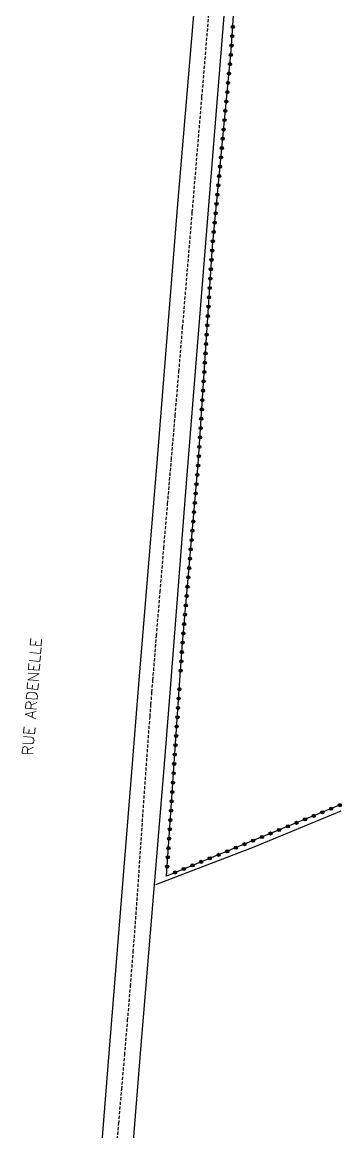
# Model space of a CAD drawing. Header units: millimetres. Extents: x 168000 to 169000, y 139000 to 140000.
# Drawn here: x 168329.5 to 168380.7, y 139598.6 to 139776.4 of the extents above; entities that cross this region are included whole.
import ezdxf

# ---------------------------------------------------------------- set-up
doc = ezdxf.new("R2010")
doc.units = ezdxf.units.MM
doc.linetypes.add('DASHED', pattern=[0.75, 0.5, -0.25])
doc.layers.get('0').update_dxf_attribs({"linetype": 'CONTINUOUS'})
for name, color, linetype in [('W0001', 6, 'DASHED'), ('W0008', 7, 'CONTINUOUS'), ('W0323', 7, 'CONTINUOUS'), ('W0330', 7, 'CONTINUOUS'), ('W0989', 7, 'CONTINUOUS')]:
    doc.layers.add(name, color=color, linetype=linetype)
doc.styles.get("Standard").update_dxf_attribs({"font": 'romans.shx', "width": 0.85})

# ---------------------------------------------------------------- blocks, each defined once
blk = doc.blocks.new('t323o')
at = {"color": 0, "linetype": 'Continuous'}
for radius in [0.25, 0.15]:
    blk.add_circle((0, 0), radius, dxfattribs=at)

msp = doc.modelspace()

# ---------------------------------------------------------------- linework, layer by layer
at = {"layer": 'W0001'}
for points in [[(168350.42, 139671), (168350.99, 139678.06), (168351.58, 139685.12), (168352.17, 139692.19), (168352.78, 139699.25), (168353.38, 139706.3), (168353.99, 139713.36), (168354.59, 139720.42), (168355.18, 139727.49), (168356.73, 139745.95), (168358.28, 139764.42), (168359.82, 139782.89)], [(168344.46, 139594.42), (168344.94, 139599.93), (168345.42, 139605.43), (168345.9, 139610.93), (168346.37, 139616.43), (168346.83, 139621.94), (168347.27, 139627.44), (168347.61, 139631.91), (168347.93, 139636.37), (168348.24, 139640.84), (168348.54, 139645.3), (168348.84, 139649.77), (168349.15, 139654.24), (168349.47, 139658.7), (168349.8, 139663.17), (168349.96, 139665.12), (168350.11, 139667.08), (168350.26, 139669.04), (168350.42, 139671)]]:
    msp.add_lwpolyline(points, dxfattribs=at)
at = {"layer": 'W0008'}
for points in [[(168353.32, 139671), (168355.7, 139701.2), (168359.16, 139744.34), (168362.53, 139786.06), (168365.43, 139826.35), (168368.16, 139858.46), (168370.42, 139885.14), (168370.86, 139891.14)], [(168363.56, 139864.5), (168361.52, 139835.96), (168358.21, 139792.79), (168354.32, 139746.58), (168351.08, 139706.48), (168348.18, 139671)], [(168348.18, 139671), (168346.93, 139655.62), (168343.12, 139608.57), (168339.75, 139566), (168337.22, 139532.31)], [(168344.55, 139562.58), (168348.45, 139611.15), (168352.26, 139657.54), (168353.32, 139671)]]:
    msp.add_lwpolyline(points, dxfattribs=at)
at = {"layer": 'W0323'}
for points in [[(168354.75, 139671), (168355.16, 139676.9), (168357.69, 139705.6), (168359.95, 139740.46), (168362.97, 139771.86), (168364.77, 139799.2), (168367.57, 139833.94), (168370.59, 139867.45), (168372.46, 139885.04)], [(168352.6, 139639.6), (168354.75, 139671)], [(168380.61, 139651.06), (168366.76, 139645.38), (168352.6, 139639.6)]]:
    msp.add_lwpolyline(points, dxfattribs=at)
at = {"layer": 'W0330'}
msp.add_lwpolyline([(168380.53, 139649.99), (168366.58, 139644.25), (168350.81, 139638.2)], dxfattribs=at)

# ---------------------------------------------------------------- block references
at = {"layer": 'W0323'}
for p, rotation in [((168363.22, 139775.65), 86.24742941590452), ((168363.12, 139774.15), 86.24742941590452), ((168362.9, 139771.16), 84.50255129701216), ((168363.02, 139772.65), 86.24742941590452), ((168362.76, 139769.67), 84.50255129701216), ((168362.62, 139768.17), 84.50255129701216), ((168362.47, 139766.68), 84.50255129701216), ((168362.33, 139765.19), 84.50255129701216), ((168362.04, 139762.2), 84.50255129701216), ((168362.19, 139763.69), 84.50255129701216), ((168361.9, 139760.71), 84.50255129701216), ((168361.76, 139759.21), 84.50255129701216), ((168361.61, 139757.72), 84.50255129701216), ((168361.47, 139756.23), 84.50255129701216), ((168361.18, 139753.24), 84.50255129701216), ((168361.32, 139754.74), 84.50255129701216), ((168361.04, 139751.75), 84.50255129701216), ((168360.89, 139750.26), 84.50255129701216), ((168360.75, 139748.76), 84.50255129701216), ((168360.61, 139747.27), 84.50255129701216), ((168360.32, 139744.28), 84.50255129701216), ((168360.46, 139745.78), 84.50255129701216), ((168360.17, 139742.79), 84.50255129701216), ((168360.03, 139741.3), 84.50255129701216), ((168359.91, 139739.8), 86.29045439843598), ((168359.81, 139738.31), 86.29045439843598), ((168359.71, 139736.81), 86.29045439843598), ((168359.52, 139733.82), 86.29045439843598), ((168359.62, 139735.31), 86.29045439843598), ((168359.42, 139732.32), 86.29045439843598), ((168359.33, 139730.82), 86.29045439843598), ((168359.23, 139729.32), 86.29045439843598), ((168359.13, 139727.83), 86.29045439843598), ((168358.94, 139724.83), 86.29045439843598), ((168359.03, 139726.33), 86.29045439843598), ((168358.84, 139723.34), 86.29045439843598), ((168358.74, 139721.84), 86.29045439843598), ((168358.65, 139720.34), 86.29045439843598), ((168358.55, 139718.85), 86.29045439843598), ((168358.35, 139715.85), 86.29045439843598), ((168358.45, 139717.35), 86.29045439843598), ((168358.26, 139714.36), 86.29045439843598), ((168358.16, 139712.86), 86.29045439843598), ((168358.06, 139711.36), 86.29045439843598), ((168357.97, 139709.87), 86.29045439843598), ((168357.87, 139708.37), 86.29045439843598), ((168357.67, 139705.38), 84.96041221835468), ((168357.77, 139706.87), 86.29045439843598), ((168357.54, 139703.88), 84.96041221835468), ((168357.41, 139702.39), 84.96041221835468), ((168357.27, 139700.89), 84.96041221835468), ((168357.14, 139699.4), 84.96041221835468), ((168356.88, 139696.41), 84.96041221835468), ((168357.01, 139697.9), 84.96041221835468), ((168356.75, 139694.92), 84.96041221835468), ((168356.62, 139693.42), 84.96041221835468), ((168356.48, 139691.93), 84.96041221835468), ((168356.35, 139690.43), 84.96041221835468), ((168356.09, 139687.45), 84.96041221835468), ((168356.22, 139688.94), 84.96041221835468), ((168355.96, 139685.95), 84.96041221835468), ((168355.83, 139684.46), 84.96041221835468), ((168355.69, 139682.96), 84.96041221835468), ((168355.56, 139681.47), 84.96041221835468), ((168355.3, 139678.48), 84.96041221835468), ((168355.43, 139679.97), 84.96041221835468), ((168355.17, 139676.99), 84.96041221835468), ((168355.06, 139675.49), 86.08072120569992), ((168354.96, 139673.99), 86.08072120569992), ((168354.86, 139672.5), 86.08072120569992), ((168354.55, 139668.04), 86.08072120555724), ((168354.65, 139669.53), 86.08072120555724), ((168354.45, 139666.54), 86.08072120555724), ((168354.35, 139665.04), 86.08072120555724), ((168354.24, 139663.55), 86.08072120555724), ((168354.14, 139662.05), 86.08072120555724), ((168353.94, 139659.06), 86.08072120555724), ((168354.04, 139660.56), 86.08072120555724), ((168353.83, 139657.56), 86.08072120555724), ((168353.73, 139656.07), 86.08072120555724), ((168353.63, 139654.57), 86.08072120555724), ((168353.53, 139653.07), 86.08072120555724), ((168353.32, 139650.08), 86.08072120555724), ((168353.42, 139651.58), 86.08072120555724), ((168378.98, 139650.39), 202.2980703395476), ((168380.37, 139650.96), 202.2980703395476), ((168353.22, 139648.58), 86.08072120555724), ((168374.82, 139648.69), 202.2980703395476), ((168376.21, 139649.25), 202.2980703395476), ((168377.6, 139649.82), 202.2980703395476), ((168353.12, 139647.09), 86.08072120555724), ((168369.27, 139646.41), 202.2980703395476), ((168370.66, 139646.98), 202.2980703395476), ((168372.04, 139647.55), 202.2980703395476), ((168373.43, 139648.12), 202.2980703395476), ((168353.01, 139645.59), 86.08072120555724), ((168365.1, 139644.7), 202.1947799655523), ((168366.49, 139645.27), 202.1947799655523), ((168367.88, 139645.84), 202.2980703395476), ((168352.91, 139644.09), 86.08072120555724), ((168360.94, 139643), 202.1947799655523), ((168362.33, 139643.57), 202.1947799655523), ((168363.71, 139644.14), 202.1947799655523), ((168352.81, 139642.6), 86.08072120555724), ((168356.77, 139641.3), 202.1947799655523), ((168358.16, 139641.87), 202.1947799655523), ((168359.55, 139642.44), 202.1947799655523), ((168352.71, 139641.1), 86.08072120555724), ((168353.99, 139640.17), 202.1947799655523), ((168355.38, 139640.74), 202.1947799655523)]:
    msp.add_blockref('t323o', p, dxfattribs=dict(at, rotation=rotation))

# ---------------------------------------------------------------- texts
at = {"layer": 'W0989'}
msp.add_text('RUE ARDENELLE', height=1.75, rotation=85.6927, dxfattribs=at).set_placement((168331.18, 139658.88))

doc.saveas('drawing.dxf')
